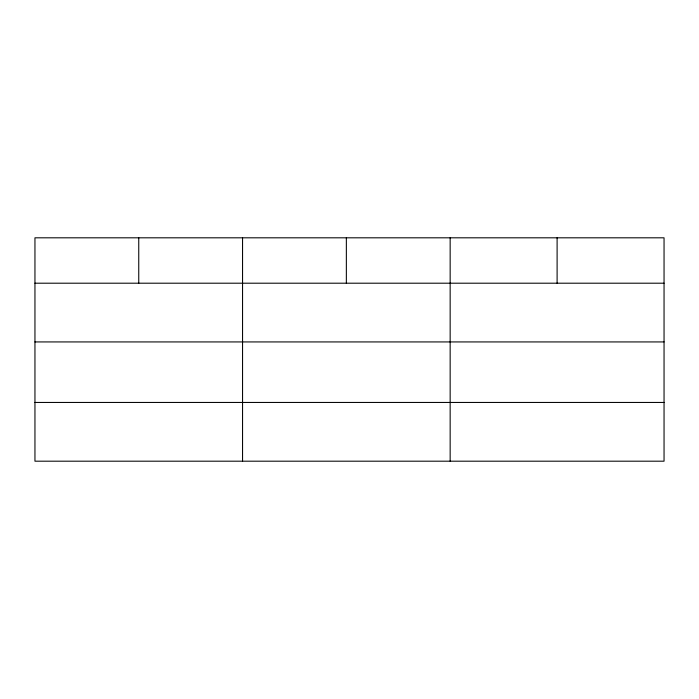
<?xml version="1.0" encoding="UTF-8"?>
<svg xmlns="http://www.w3.org/2000/svg" width="699" height="699" viewBox="0 0 699 699"><rect width="100%" height="100%" fill="white"/><g stroke="black" fill="none" stroke-linecap="round" stroke-linejoin="round"><path stroke-width="1.05" d="M664.05 341.933L664.05 237.809L34.95 237.809L34.95 461.191L664.05 461.191L664.05 341.933L34.95 341.933M34.95 283.2L664.05 283.2M34.95 402.449L664.05 402.449M557.103 237.809L557.103 283.2M450.156 237.809L450.156 461.191M346.354 237.809L346.354 283.2M242.553 237.809L242.553 461.191M138.752 237.809L138.752 283.2"/></g></svg>
